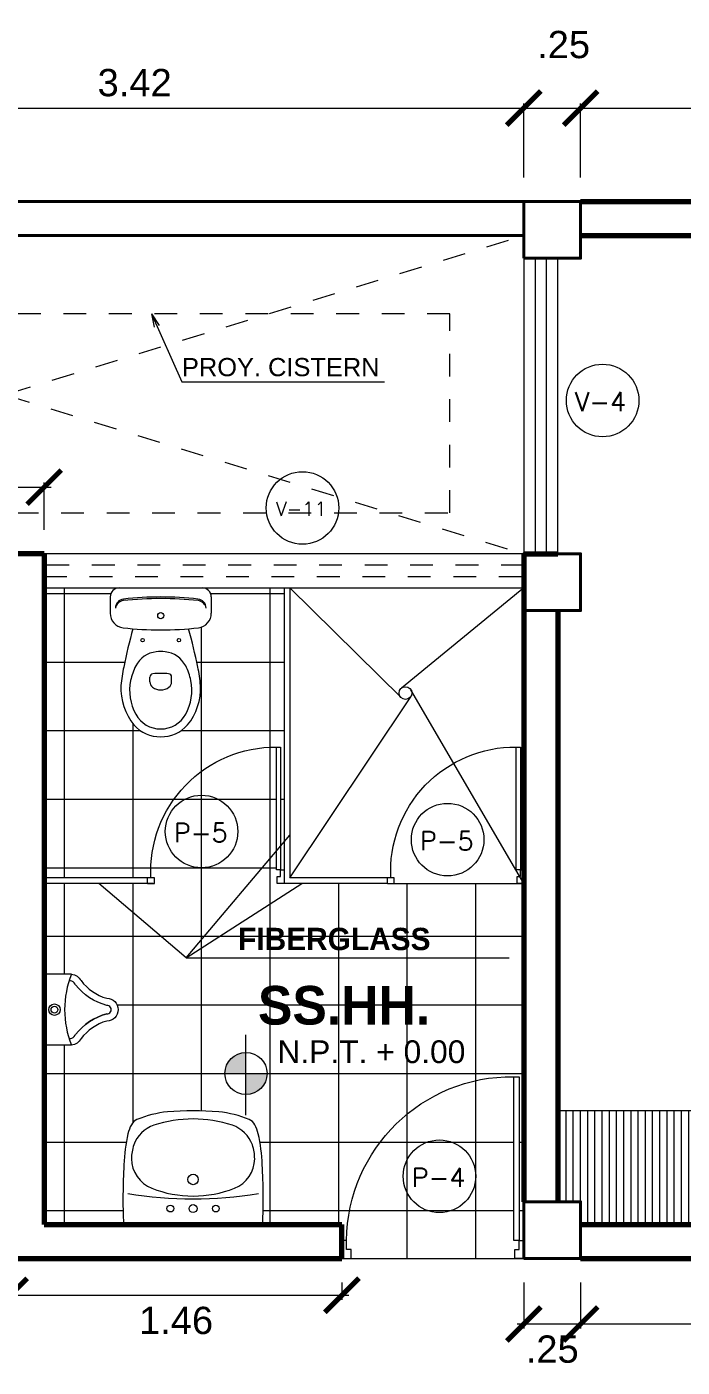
# Model space of a CAD drawing. Header units: millimetres. Extents: x 565 to 912, y 163 to 192.
# Drawn here: x 600.37 to 603.25, y 182.7 to 188.6 of the extents above; entities that cross this region are included whole.
import ezdxf

# ---------------------------------------------------------------- set-up
doc = ezdxf.new("R2010")
doc.units = ezdxf.units.MM
doc.header["$LTSCALE"] = 0.0125
doc.linetypes.add('DASHED2', pattern=[9.524999999999999, 6.35, -3.175])
for name, color, linetype, lineweight in [('COLUMNAS', 162, 'Continuous', 40), ('COTAS', 9, 'Continuous', 9), ('EQUIPO', 2, 'Continuous', 15), ('MARCO', 1, 'Continuous', 13), ('MURO ALTO', 40, 'Continuous', 70), ('MUROS', 240, 'Continuous', 40), ('proy', 254, 'Continuous', 0), ('PROYECCCIONES', 9, 'DASHED2', 9), ('TEXTO', 6, 'Continuous', 15)]:
    doc.layers.add(name, color=color, linetype=linetype, lineweight=lineweight)
doc.styles.add('ARIAL', font='arial.ttf')
doc.styles.add('op', font='romab___.ttf')
doc.styles.add('ROMANS135', font='romans.shx', dxfattribs={"width": 1.35})
doc.dimstyles.new('ISO-25', dxfattribs={"dimtxt": 0.12, "dimasz": 0.15, "dimexe": 0.02, "dimexo": 0.1055000000000001, "dimgap": 0.05, "dimtad": 2, "dimtih": 1, "dimtoh": 1, "dimzin": 4, "dimdsep": 46, "dimtxsty": 'ARIAL', "dimblk": 'ARCHTICK', "dimcen": 2.5, "dimdle": 0.03, "dimclrd": 1, "dimclre": 2, "dimclrt": 256, "dimadec": 0, "dimazin": 0, "dimtfac": 1, "dimtmove": 0, "dimatfit": 0, "dimldrblk": 'ARCHTICK', "dimfxl": 0, "dimlwd": 13, "dimlwe": 9, "dimarcsym": 0})

# ---------------------------------------------------------------- blocks, each defined once
blk = doc.blocks.new('P1.0m')
at = {"layer": 'EQUIPO'}
blk.add_lwpolyline([(0.02500000000003411, 0), (0.05500000000003524, 0), (0.05500000000003524, 0.9000000000000057), (0.02500000000003411, 0.9000000000000057)], close=True, dxfattribs=at)
for points in [[(2.842170943040401e-14, -0.09999999999999432), (0.05000000000003979, -0.09999999999999432), (0.05000000000003979, -0.04999999999998295), (0.02500000000003411, -0.04999999999998295), (0.02500000000003411, 0), (2.842170943040401e-14, 0)], [(1.000000000000028, -0.09999999999999432), (0.950000000000017, -0.09999999999999432), (0.950000000000017, -0.04999999999998295), (0.9750000000000512, -0.04999999999998295), (0.9750000000000512, 0), (1.000000000000028, 0)]]:
    blk.add_lwpolyline(points, dxfattribs=at)
at = {"layer": 'EQUIPO', "color": 252}
blk.add_arc((0.06500000000002615, -0.009999999999990905), 0.9100549433962767, 0.6295986084095153, 90.6295986084095, dxfattribs=at)
blk = doc.blocks.new('p-0.80')
at = {"layer": 'proy', "xscale": -0.7999999999999545, "yscale": 0.8000000000000114}
blk.add_blockref('P1.0m', (0.8000000000000682, 0.07999999999998408), dxfattribs=at)
blk = doc.blocks.new('2SAINVI1')
at = {"color": 0, "linetype": 'ByBlock'}
for p, q in [((-3.552713678800501e-15, -0.1825000000000045), (-3.552713678800501e-15, 0.1825000000000045)), ((0.03999999999996007, 0.2224999999999966), (0.111593006895756, 0.2224999999999966)), ((0.4130000000000074, 0.04800000000000182), (0.3929169733099762, 0.04800000000000182)), ((0.4130000000000074, -0.04800000000000182), (0.3929169733099762, -0.04800000000000182)), ((0.03999999999996007, -0.2224999999999966), (0.111593006895756, -0.2224999999999966))]:
    blk.add_line(p, q, dxfattribs=at)
for centre, radius in [((0.2300000000000146, 0.0800000000000125), 0.0075), ((0.1219999999999537, 0), 0.0135), ((0.1219999999999537, 0), 0.0135), ((0.2300000000000146, -0.07999999999998408), 0.0075)]:
    blk.add_circle(centre, radius, dxfattribs=at)
for centre, radius, start, end in [((0.03999999999996007, 0.1825000000000045), 0.04, 90.00000000000007, 180), ((0.08873856593652008, 0.1595000000000084), 0.04, 90.00000000000007, 173.7281142271969), ((0.0958513899303135, 0.1601374831237479), 0.04, 100.2428415704171, 173.7858592542109), ((0.111593006895756, 0.1585000000000036), 0.064, 6.793053563043817, 90.00000000000007), ((1.53999999999996, 0), 1.5, 173.7281142271963, 186.2718857728032), ((1.53999999999996, 0), 1.493, 173.6755231559412, 186.3305517798973), ((-1.219000000000054, 0), 1.404, 353.2069464369558, 6.793053563044377), ((0.849599964755722, -2.286162602828881), 2.5, 101.5743861527935, 105.5439935881137), ((0.4578479927350791, -0.1123032280042082), 0.25, 101.6195170440864, 117.4026774244275), ((0.4757227272376632, -0.4232481557301924), 0.6, 94.37940355007335, 102.2906658922811), ((0.4510000000000183, -0.07900000000000773), 0.216, 60.88385373392106, 101.619517391242), ((0.4403534676493983, -0.08479002263143798), 0.26, 51.28686523673858, 92.30283146553624), ((0.495000000000001, 0), 0.16, 312.4362291141056, 47.56377088586994), ((0.3959999999999546, 0.007000000000005002), 0.1156183255887206, 117.4026774244275, 173.7580869209416), ((0.495000000000001, 0), 0.1255732340509734, 299.1161462660789, 60.88385373393289), ((0.4600000000000328, 0), 0.18, 173.758086467281, 186.2419143474119), ((0.676000000000041, 0), 0.3, 173.3508372349306, 186.6491627650723), ((0.3929169733099762, 0.03299999999998704), 0.015, 90.00000000000007, 173.3508372349279), ((0.4130000000000074, 0.01800000000000068), 0.03, 36.86989764584474, 90.00000000000007), ((0.3890000000000065, 0), 0.06, 323.1301023541553, 36.86989764584419), ((0.3959999999999546, -0.007000000000005002), 0.1156183255887206, 186.2419130790584, 242.5973225755725), ((0.3929169733099762, -0.03299999999998704), 0.015, 186.6491627650721, 270), ((0.4130000000000074, -0.01800000000000068), 0.03, 270, 323.1301023541553), ((0.4578479927350791, 0.1123032280042082), 0.25, 242.5973225755725, 258.3804829559137), ((0.4510000000000183, 0.07900000000000773), 0.216, 258.380482608758, 299.1161462660789), ((0.08873856593652008, -0.1595000000000084), 0.04, 186.2718857728031, 270), ((0.0958513899303135, -0.1601374831237479), 0.04, 186.2141407457892, 259.7571584295829), ((0.111593006895756, -0.1585000000000036), 0.064, 270, 353.2069464369562), ((0.849599964755722, 2.286162602828883), 2.5, 254.4560064118863, 258.4256138472065), ((0.4757227272376632, 0.4232481557301941), 0.6, 257.7093341077189, 265.6205964499267), ((0.4403534676493983, 0.08479002263143798), 0.26, 267.6971685344637, 308.7131347632614), ((0.03999999999996007, -0.1825000000000045), 0.04, 180, 270)]:
    blk.add_arc(centre, radius, start, end, dxfattribs=at)
blk = doc.blocks.new('Urin-1zp')
for p, q in [((-0.1564999999999941, 0), (0.1564999999999941, 0)), ((-0.1564999999999941, -0.1200000000000045), (-0.1564999999999941, 0)), ((0.1564999999999941, -0.1200000000000045), (0.1564999999999941, 0))]:
    blk.add_line(p, q)
at = {"color": 9}
blk.add_lwpolyline([(-0.1284456579833773, -0.1099629489951042), (-0.1276323312156364, -0.1127445028998579), (-0.1268347238734009, -0.1155310636238198, 0.2301872436252927), (-0.1127515125463674, -0.1360277561655892), (-0.1094053607655496, -0.1382351507238013, -0.1697295126652514), (-0.01891323565513403, -0.2749999999999773, 1.058273766519775), (0.01891323565513403, -0.2749999999999773, -0.169729512665433), (0.1094053607655496, -0.1382351507238013), (0.1127515125463674, -0.1360277561655892, 0.2322595666659849), (0.1268347238734009, -0.1155310636238198), (0.1276323312156364, -0.1127445028998579), (0.1284456579833773, -0.1099629489951042)], format="xyb", dxfattribs=at)
blk.add_lwpolyline([(0.1564999999999941, -0.1200000000000045, -0.2301872436252926), (0.1275612366627001, -0.1621174489885959, 0.1607489993518009), (0.05000000000001137, -0.2750000000000057, -1), (-0.05000000000001137, -0.2750000000000057, 0.1607489993518009), (-0.1275612366627001, -0.1621174489885959, -0.2301872436252927), (-0.1564999999999941, -0.1200000000000045)], format="xyb")
for radius in [0.025, 0.015]:
    blk.add_circle((0, -0.04499999999998749), radius, dxfattribs=at)
for centre, radius, start, end in [((0, -0.5132041666666396), 0.4232041666666506, 68.29684796795908, 111.7031520320409), ((-0.09871174651954107, -0.1112944674106586), 0.02844029892108525, 188.5669252538877, 240.4187386713982), ((-0.2598013387641913, -0.3360665098239508), 0.2485079412042484, 14.22513397305415, 52.75706263765102)]:
    blk.add_arc(centre, radius, start, end)
blk = doc.blocks.new('2salago2')
at = {"color": 0}
blk.add_line((0.3060000000000045, 0), (-0.3059999999999832, 0), dxfattribs=at)
for centre, radius in [((-0.1000000000000227, -0.06999999999999318), 0.015), ((0, -0.06999999999999318), 0.0175), ((0.1000000000000227, -0.06999999999999318), 0.015), ((0, -0.19799999999998), 0.023)]:
    blk.add_circle(centre, radius, dxfattribs=at)
for centre, radius, start, end in [((2.191466770720183, -0.1125154618196129), 2.5, 177.4204642301649, 183.4509376723705), ((-2.191466770720183, -0.1125154618196129), 2.5, 356.5490623276295, 2.579535769835086), ((0, -1.913000000000012), 1.8, 80.81644061214192, 99.18355938785808), ((-0.130998721977619, -0.2896802498506199), 0.14, 111.3390006429462, 179.5419867706295), ((0, -0.6250000000000009), 0.5, 68.66099935705296, 111.3390006429462), ((0.130998721977619, -0.2896802498506199), 0.14, 0.458013229370522, 68.66099935705375), ((0.4455952393897746, -0.2383630950762958), 0.75, 181.8824595511453, 192.3675731466587), ((-0.09100000000000819, -0.2900000000000214), 0.18, 179.5419867706295, 199.3667369924609), ((0.09100000000000819, -0.2900000000000214), 0.18, 340.6332630075391, 0.458013229370522), ((-0.4455952393897746, -0.2383630950762958), 0.75, 347.6324268533415, 358.1175404488548), ((-0.1287366133919932, -0.3032645395587119), 0.14, 199.3667369924609, 251.7000417136242), ((0.1287366133919932, -0.3032645395587119), 0.14, 288.2999582863758, 340.6332630075391), ((-0.07519292302657732, -0.3395209100272618), 0.22, 195.6856603017207, 206.8202256775141), ((0.07519292302657732, -0.3395209100272618), 0.22, 333.1797743224859, 344.3143396982793), ((-0.2286902983927916, -0.4171260371497292), 0.048, 206.8202256775142, 247.8766790891884), ((-0.05846648645928099, 0.00159565305847309), 0.5, 247.8766790891887, 263.7815247375351), ((1.015450834529474e-08, 0.08600000000001273), 0.55, 251.7000417136243, 288.2999566212522), ((0.05846648645928099, 0.00159565305847309), 0.5, 276.2184752624649, 292.1233209108113), ((0.2286902983927916, -0.4171260371497292), 0.048, 292.1233209108116, 333.1797743224859), ((0, 0.8999999999999773), 1.4, 265.3857137303725, 274.6142862696062)]:
    blk.add_arc(centre, radius, start, end, dxfattribs=at)
blk = doc.blocks.new('_ARCHTICK')
at = {"color": 0, "linetype": 'ByBlock', "const_width": 0.15}
blk.add_lwpolyline([(-0.5, -0.5), (0.5, 0.5)], dxfattribs=at)
blk = doc.blocks.new('*D36')
at = {"layer": 'COTAS', "color": 2, "lineweight": 9, "transparency": 16777216}
for p, q in [((599.1321986003942, 187.9328166755379), (599.1321986003942, 188.257783516041)), ((602.5562554051223, 187.9328166755379), (602.5562554051223, 188.257783516041))]:
    blk.add_line(p, q, dxfattribs=at)
at = {"layer": 'COTAS', "color": 1, "lineweight": 13, "transparency": 16777216}
blk.add_line((599.1021986003942, 188.237783516041), (602.5862554051223, 188.237783516041), dxfattribs=at)
at = {"layer": 'Defpoints', "color": 0, "transparency": 16777216}
for p in [(602.5562554051223, 188.237783516041), (599.1321986003942, 187.8273166755378), (602.5562554051223, 187.8273166755378)]:
    blk.add_point(p, dxfattribs=at)
at = {"layer": 'COTAS', "color": 1, "lineweight": 13, "transparency": 16777216, "xscale": 0.15, "yscale": 0.15, "zscale": 0.15, "rotation": 180}
blk.add_blockref('_ARCHTICK', (599.1321986003942, 188.237783516041), dxfattribs=at)
at = {"layer": 'COTAS', "color": 1, "lineweight": 13, "transparency": 16777216, "xscale": 0.15, "yscale": 0.15, "zscale": 0.15}
blk.add_blockref('_ARCHTICK', (602.5562554051223, 188.237783516041), dxfattribs=at)
at = {"layer": 'COTAS', "transparency": 16777216, "insert": (600.8442270027583, 188.349093202262), "char_height": 0.12, "attachment_point": 5, "style": 'ARIAL'}
blk.add_mtext('3.42', dxfattribs=at)
blk = doc.blocks.new('*D37')
at = {"layer": 'COTAS', "color": 2, "lineweight": 9, "transparency": 16777216}
for p, q in [((602.5562554051223, 187.9328166755379), (602.5562554051223, 188.257783516041)), ((602.8062554051223, 187.9328166755379), (602.8062554051223, 188.257783516041))]:
    blk.add_line(p, q, dxfattribs=at)
at = {"layer": 'COTAS', "color": 1, "lineweight": 13, "transparency": 16777216}
blk.add_line((602.5562554051223, 188.237783516041), (602.8062554051223, 188.237783516041), dxfattribs=at)
at = {"layer": 'Defpoints', "color": 0, "transparency": 16777216}
for p in [(602.8062554051223, 188.237783516041), (602.5562554051223, 187.8273166755378), (602.8062554051223, 187.8273166755378)]:
    blk.add_point(p, dxfattribs=at)
at = {"layer": 'COTAS', "transparency": 16777216, "insert": (602.7312554051223, 188.5165897916208), "char_height": 0.12, "attachment_point": 5, "style": 'ARIAL'}
blk.add_mtext('.25', dxfattribs=at)
blk = doc.blocks.new('*D38')
at = {"layer": 'COTAS', "color": 2, "lineweight": 9, "transparency": 16777216}
for p, q in [((602.8062554051223, 187.9328166755379), (602.8062554051223, 188.257783516041)), ((606.2066056257363, 187.9328166755379), (606.2066056257363, 188.257783516041))]:
    blk.add_line(p, q, dxfattribs=at)
at = {"layer": 'COTAS', "color": 1, "lineweight": 13, "transparency": 16777216}
blk.add_line((602.7762554051224, 188.237783516041), (606.2366056257363, 188.237783516041), dxfattribs=at)
at = {"layer": 'Defpoints', "color": 0, "transparency": 16777216}
for p in [(606.2066056257363, 188.237783516041), (602.8062554051223, 187.8273166755378), (606.2066056257363, 187.8273166755378)]:
    blk.add_point(p, dxfattribs=at)
at = {"layer": 'COTAS', "color": 1, "lineweight": 13, "transparency": 16777216, "xscale": 0.15, "yscale": 0.15, "zscale": 0.15, "rotation": 180}
blk.add_blockref('_ARCHTICK', (602.8062554051223, 188.237783516041), dxfattribs=at)
at = {"layer": 'COTAS', "color": 1, "lineweight": 13, "transparency": 16777216, "xscale": 0.15, "yscale": 0.15, "zscale": 0.15}
blk.add_blockref('_ARCHTICK', (606.2066056257363, 188.237783516041), dxfattribs=at)
at = {"layer": 'COTAS', "transparency": 16777216, "insert": (604.5064305154293, 188.349093202262), "char_height": 0.12, "attachment_point": 5, "style": 'ARIAL'}
blk.add_mtext('3.40', dxfattribs=at)
blk = doc.blocks.new('*D94')
at = {"layer": 'COTAS', "color": 1, "lineweight": 13, "transparency": 16777216}
blk.add_line((598.2162554051223, 186.5705500383591), (600.4762554051223, 186.5705500383591), dxfattribs=at)
at = {"layer": 'COTAS', "color": 2, "lineweight": 9, "transparency": 16777216}
for p, q in [((598.2462554051223, 186.3828166755373), (598.2462554051223, 186.5905500383591)), ((600.4462554051223, 186.3828166755373), (600.4462554051223, 186.5905500383591))]:
    blk.add_line(p, q, dxfattribs=at)
at = {"layer": 'Defpoints', "color": 0, "transparency": 16777216}
for p in [(600.4462554051223, 186.5705500383591), (598.2462554051223, 186.2773166755373), (600.4462554051223, 186.2773166755373)]:
    blk.add_point(p, dxfattribs=at)
at = {"layer": 'COTAS', "color": 1, "lineweight": 13, "transparency": 16777216, "xscale": 0.15, "yscale": 0.15, "zscale": 0.15, "rotation": 180}
blk.add_blockref('_ARCHTICK', (598.2462554051223, 186.5705500383591), dxfattribs=at)
at = {"layer": 'COTAS', "color": 1, "lineweight": 13, "transparency": 16777216, "xscale": 0.15, "yscale": 0.15, "zscale": 0.15}
blk.add_blockref('_ARCHTICK', (600.4462554051223, 186.5705500383591), dxfattribs=at)
at = {"layer": 'COTAS', "transparency": 16777216, "insert": (599.3462554051223, 186.6818187968857), "char_height": 0.12, "attachment_point": 5, "style": 'ARIAL'}
blk.add_mtext('2.20', dxfattribs=at)
blk = doc.blocks.new('*D97')
at = {"layer": 'COTAS', "color": 2, "lineweight": 9, "transparency": 16777216}
for p, q in [((600.2962554051222, 183.0718997297009), (600.2962554051222, 182.9957727674908)), ((601.7562554051223, 183.0718997297009), (601.7562554051223, 182.9957727674908))]:
    blk.add_line(p, q, dxfattribs=at)
at = {"layer": 'COTAS', "color": 1, "lineweight": 13, "transparency": 16777216}
blk.add_line((600.2662554051223, 183.0157727674909), (601.7862554051222, 183.0157727674909), dxfattribs=at)
at = {"layer": 'Defpoints', "color": 0, "transparency": 16777216}
for p in [(600.2962554051222, 183.1773997297009), (601.7562554051223, 183.1773997297009), (601.7562554051223, 183.0157727674909)]:
    blk.add_point(p, dxfattribs=at)
at = {"layer": 'COTAS', "color": 1, "lineweight": 13, "transparency": 16777216, "xscale": 0.15, "yscale": 0.15, "zscale": 0.15, "rotation": 180}
blk.add_blockref('_ARCHTICK', (600.2962554051222, 183.0157727674909), dxfattribs=at)
at = {"layer": 'COTAS', "color": 1, "lineweight": 13, "transparency": 16777216, "xscale": 0.15, "yscale": 0.15, "zscale": 0.15}
blk.add_blockref('_ARCHTICK', (601.7562554051223, 183.0157727674909), dxfattribs=at)
at = {"layer": 'COTAS', "transparency": 16777216, "insert": (601.0262554051222, 182.9045040089643), "char_height": 0.12, "attachment_point": 5, "style": 'ARIAL'}
blk.add_mtext('1.46', dxfattribs=at)
blk = doc.blocks.new('*D98')
at = {"layer": 'COTAS', "color": 2, "lineweight": 9, "transparency": 16777216}
for p, q in [((602.5562554051222, 183.0719111161206), (602.5562554051222, 182.8695209259343)), ((602.8062554051222, 183.0718166755378), (602.8062554051222, 182.8695209259343))]:
    blk.add_line(p, q, dxfattribs=at)
at = {"layer": 'COTAS', "color": 1, "lineweight": 13, "transparency": 16777216}
blk.add_line((602.5262554051222, 182.8895209259343), (602.8362554051222, 182.8895209259343), dxfattribs=at)
at = {"layer": 'Defpoints', "color": 0, "transparency": 16777216}
for p in [(602.5562554051222, 183.1774111161206), (602.8062554051222, 183.1773166755378), (602.8062554051222, 182.8895209259343)]:
    blk.add_point(p, dxfattribs=at)
at = {"layer": 'COTAS', "color": 1, "lineweight": 13, "transparency": 16777216, "xscale": 0.15, "yscale": 0.15, "zscale": 0.15, "rotation": 180}
blk.add_blockref('_ARCHTICK', (602.5562554051222, 182.8895209259343), dxfattribs=at)
at = {"layer": 'COTAS', "color": 1, "lineweight": 13, "transparency": 16777216, "xscale": 0.15, "yscale": 0.15, "zscale": 0.15}
blk.add_blockref('_ARCHTICK', (602.8062554051222, 182.8895209259343), dxfattribs=at)
at = {"layer": 'COTAS', "transparency": 16777216, "insert": (602.6812554051222, 182.7782521674077), "char_height": 0.12, "attachment_point": 5, "style": 'ARIAL'}
blk.add_mtext('.25', dxfattribs=at)
blk = doc.blocks.new('*D99')
at = {"layer": 'COTAS', "color": 2, "lineweight": 9, "transparency": 16777216}
for p, q in [((602.8062554051222, 183.0718166755378), (602.8062554051222, 182.8695209259343)), ((605.306596396172, 183.0719838509409), (605.306596396172, 182.8695209259343))]:
    blk.add_line(p, q, dxfattribs=at)
at = {"layer": 'COTAS', "color": 1, "lineweight": 13, "transparency": 16777216}
blk.add_line((602.7762554051222, 182.8895209259343), (605.336596396172, 182.8895209259343), dxfattribs=at)
at = {"layer": 'Defpoints', "color": 0, "transparency": 16777216}
for p in [(602.8062554051222, 183.1773166755378), (605.306596396172, 183.1774838509409), (605.306596396172, 182.8895209259343)]:
    blk.add_point(p, dxfattribs=at)
at = {"layer": 'COTAS', "color": 1, "lineweight": 13, "transparency": 16777216, "xscale": 0.15, "yscale": 0.15, "zscale": 0.15, "rotation": 180}
blk.add_blockref('_ARCHTICK', (602.8062554051222, 182.8895209259343), dxfattribs=at)
at = {"layer": 'COTAS', "color": 1, "lineweight": 13, "transparency": 16777216, "xscale": 0.15, "yscale": 0.15, "zscale": 0.15}
blk.add_blockref('_ARCHTICK', (605.306596396172, 182.8895209259343), dxfattribs=at)
at = {"layer": 'COTAS', "transparency": 16777216, "insert": (604.0564259006471, 182.7782521674077), "char_height": 0.12, "attachment_point": 5, "style": 'ARIAL'}
blk.add_mtext('2.50', dxfattribs=at)

msp = doc.modelspace()

# ---------------------------------------------------------------- hatches: boundary and pattern name
at = {"layer": 'MARCO', "linetype": 'Continuous'}
h = msp.add_hatch(color=256, dxfattribs=at)
h.paths.add_polyline_path([(601.333954988683, 184.0838100193766, 0.4142135623731603), (601.2413949693064, 183.99125), (601.333954988683, 183.99125)])
h.paths.add_polyline_path([(601.4265150080596, 183.99125), (601.333954988683, 183.99125), (601.333954988683, 183.8986899806235, 0.4142135623730951)])
at = {"layer": 'proy'}
h = msp.add_hatch(dxfattribs=at)
h.set_pattern_fill('NET', color=256, scale=0.095, style=0)
h.set_pattern_definition([(0, (0, 0), (0, 0.301625), []), (90, (0, 0), (-0.301625, 1.846859457358373e-17), [])])
edge = h.paths.add_edge_path()
edge.add_ellipse((601.4622554051223, 184.8813166755376), major_axis=(0.5072136981739037, 0.205470399818566), ratio=0.9973866825976511, start_angle=67.37100802536452, end_angle=160.9395769865016, ccw=False)
edge.add_line((601.4682554051218, 185.4273166755376), (601.4862554051223, 185.4273166755376))
edge.add_line((601.4862554051223, 185.4273166755376), (601.4862554051223, 184.9928768364297))
edge.add_line((601.4862554051223, 184.9928768364297), (601.5012554051223, 185.0106885048733))
edge.add_line((601.5012554051223, 185.0106885048733), (601.5012554051223, 186.1273166755372))
edge.add_line((601.5012554051223, 186.1273166755372), (601.1414831998264, 186.1273166755372))
edge.add_arc((601.1414831998264, 186.0873166755372), 0.03999999999997783, 0, 90, ccw=False)
edge.add_line((601.1814831998264, 186.0873166755372), (601.1814831998264, 186.0157236686414))
edge.add_arc((601.1174831998264, 186.0157236686414), 0.06399999999997838, -83.20694643703649, 0, ccw=False)
edge.add_arc((600.9589831998264, 187.3463166755371), 1.403999999999776, 275.00135885376795, 276.79305356304167, ccw=False)
edge.add_arc((598.6728205969976, 185.2777167107812), 2.500000000000142, 11.574386152788577, 15.543993588122078, ccw=False)
edge.add_arc((600.5357350440961, 185.6515939483), 0.5999999999999368, 4.379403549731876, 12.290665892183597, ccw=False)
edge.add_arc((600.8741931771949, 185.686963207888), 0.2600000000000338, -38.713134763577386, 2.3028314648237256, ccw=False)
edge.add_arc((600.9589831998264, 185.6323166755372), 0.1600000000000215, 222.4362291141132, 317.56377088540415, ccw=False)
edge.add_arc((601.043773222458, 185.6869632078879), 0.2600000000000335, 177.6971685351387, 218.7131347632614, ccw=False)
edge.add_arc((601.3822313555567, 185.6515939483003), 0.5999999999999363, 167.7093341076666, 175.6205964502835, ccw=False)
edge.add_arc((603.2451458026553, 185.277716710781), 2.500000000000141, 164.4560064118742, 168.4256138471671, ccw=False)
edge.add_arc((600.9589831998273, 187.346316675537), 1.403999999999776, 263.20694643692093, 264.9986411461947, ccw=False)
edge.add_arc((600.8004831998264, 186.0157236686415), 0.06399999999997834, 180, 263.20694643703644, ccw=False)
edge.add_line((600.7364831998265, 186.0157236686415), (600.7364831998265, 186.0873166755373))
edge.add_arc((600.7764831998264, 186.0873166755373), 0.03999999999997783, 90, 180, ccw=False)
edge.add_line((600.7764831998264, 186.1273166755373), (600.4462554051223, 186.1273166755373))
edge.add_line((600.4462554051223, 186.1273166755373), (600.4462554051223, 184.8523166755376))
edge.add_line((600.4462554051223, 184.8523166755376), (600.9012554051222, 184.8523166755376))
edge.add_line((600.9012554051222, 184.8523166755376), (600.9159257347927, 184.8523166755376))
edge = h.paths.add_edge_path()
edge.add_line((601.4682554051222, 184.9715028342974), (601.4682554051221, 185.4273166755375))
edge.add_ellipse((601.4622554051223, 184.8813166755376), major_axis=(0.5072136981739037, 0.205470399818566), ratio=0.9973866825976511, start_angle=67.37100802536443, end_angle=160.9395769865016)
edge.add_line((600.9159257347928, 184.8523166755376), (600.9162554051222, 184.8523166755376))
edge.add_line((600.9162554051222, 184.8523166755376), (600.9312554051222, 184.8523166755351))
edge.add_line((600.9312554051222, 184.8523166755351), (600.9312554051222, 184.8273166755376))
edge.add_line((600.9312554051222, 184.8273166755376), (600.9012554051222, 184.8273166755376))
edge.add_line((600.9012554051222, 184.8273166755376), (600.6862554051222, 184.8273166755376))
edge.add_line((600.6862554051222, 184.8273166755376), (601.0708196171597, 184.4995698687764))
edge.add_line((601.0708196171597, 184.4995698687764), (601.4682554051222, 184.9715028342974))
h.paths.add_polyline_path([(601.0708196171598, 184.4995698687764), (601.5793812874466, 184.8273166755375), (601.5012554051223, 184.8273166755376), (601.4712554051223, 184.8273166755375), (601.4712554051223, 184.8573166755376), (601.4862554051223, 184.8573166755376), (601.4862554051223, 184.8873166755376), (601.4682554051224, 184.8873166755376), (601.4682554051224, 184.9715028342975)])
edge = h.paths.add_edge_path()
edge.add_line((601.5793812874468, 184.8273166755376), (601.0708196171597, 184.4995698687764))
edge.add_line((601.0708196171597, 184.4995698687764), (600.6862554051222, 184.8273166755376))
edge.add_line((600.6862554051222, 184.8273166755376), (600.4462554051223, 184.8273166755376))
edge.add_line((600.4462554051223, 184.8273166755376), (600.4462554051223, 184.4286455294071))
edge.add_line((600.4462554051223, 184.4286455294071), (600.5662554051221, 184.4286455294071))
edge.add_arc((600.5575498725328, 184.3708572759264), 0.05844029892135313, 29.58126132857973, 81.43307474612573, ccw=False)
edge.add_arc((600.7823219149461, 184.5319468681712), 0.2185079412041496, 217.2429373624441, 253.7713987124665)
edge.add_arc((600.7212554051222, 184.2721455294071), 0.05000000000001137, -90, 90, ccw=False)
edge.add_arc((600.7823219149461, 184.012344190643), 0.2185079412041496, 106.2286012875335, 142.7570626375559)
edge.add_arc((600.5575498725328, 184.1734337828879), 0.05844029892135308, 278.56692525387433, 330.4187386714203, ccw=False)
edge.add_line((600.5662554051221, 184.1156455294071), (600.4462554051223, 184.1156455294071))
edge.add_line((600.4462554051223, 184.1156455294071), (600.4462554051222, 183.3273166755378))
edge.add_line((600.4462554051222, 183.3273166755378), (600.7952554051221, 183.3273166755378))
edge.add_arc((603.2927221758425, 183.4398321373577), 2.500000000000185, 176.5490623275564, 182.5795357698412, ccw=False)
edge.add_arc((601.546850644512, 183.5656797706143), 0.7500000000000381, 167.6324268535278, 178.1175404486058, ccw=False)
edge.add_arc((601.0260624820955, 183.6668375855646), 0.2199999999999728, 153.1797743223512, 164.3143396987217, ccw=False)
edge.add_arc((600.8725651067297, 183.7444427126878), 0.04799999999995148, 112.1233209109927, 153.1797743228215, ccw=False)
edge.add_arc((601.0427889186627, 183.3257210224791), 0.5000000000002046, 96.21847526244511, 112.12332091076249, ccw=False)
edge.add_arc((601.1012554051223, 182.4273166755374), 1.400000000000435, 85.38571373042419, 94.6142862696318, ccw=False)
edge.add_arc((601.1597218915815, 183.3257210224791), 0.5000000000002038, 67.87667908919639, 83.78152473767301, ccw=False)
edge.add_arc((601.3299457035148, 183.7444427126877), 0.04799999999995149, 26.82022567739051, 67.87667908888159, ccw=False)
edge.add_arc((601.1764483281489, 183.6668375855646), 0.2199999999999729, 15.685660301407381, 26.820225677655515, ccw=False)
edge.add_arc((600.6556601657325, 183.5656797706143), 0.7499999999999997, 1.8824595511355824, 12.3675731465122, ccw=False)
edge.add_arc((598.9097886344018, 183.4398321373579), 2.500000000000184, -2.579535769847098, 3.450937672361306, ccw=False)
edge.add_line((601.4072554051222, 183.3273166755378), (601.7562554051223, 183.3273166755378))
edge.add_line((601.7562554051223, 183.3273166755378), (601.7562554051223, 183.2574111161206))
edge.add_line((601.7562554051223, 183.2574111161206), (601.7762554051221, 183.2574111161206))
edge.add_ellipse((602.5042554051222, 183.2494111161206), major_axis=(0.5148048173822972, 0.5148048173822972), ratio=0.9999999999998697, start_angle=44.37040139159052, end_angle=134.3704013915874, ccw=False)
edge.add_line((602.5122554051222, 183.9774111161205), (602.5362554051223, 183.9774111161206))
edge.add_line((602.5362554051223, 183.9774111161206), (602.5362554051222, 183.2574111161206))
edge.add_line((602.5362554051222, 183.2574111161206), (602.5562554051222, 183.2574111161205))
edge.add_line((602.5562554051222, 183.2574111161205), (602.5562554051222, 183.4273166755378))
edge.add_line((602.5562554051222, 183.4273166755378), (602.5562554051222, 184.8273166755375))
edge.add_line((602.5562554051222, 184.8273166755375), (601.9862554051222, 184.8273166755376))
edge.add_line((601.9862554051222, 184.8273166755376), (601.9562554051222, 184.8273166755376))
edge.add_line((601.9562554051222, 184.8273166755376), (601.5793812874468, 184.8273166755376))
edge = h.paths.add_edge_path()
edge.add_line((602.5162554051221, 183.1773214773845), (602.5162554051221, 183.2174111161206))
edge.add_line((602.5162554051221, 183.2174111161206), (602.5362554051222, 183.2174111161206))
edge.add_line((602.5362554051222, 183.2174111161206), (602.5362554051222, 183.2574111161205))
edge.add_line((602.5362554051222, 183.2574111161205), (602.5122554051223, 183.2574111161206))
edge.add_line((602.5122554051223, 183.2574111161206), (602.5122554051221, 183.9774111161205))
edge.add_ellipse((602.5042554051222, 183.2494111161206), major_axis=(0.5148048173822972, 0.5148048173822972), ratio=0.9999999999998697, start_angle=44.37040139159047, end_angle=134.3704013915874)
edge.add_line((601.7762554051221, 183.2574111161205), (601.7762554051221, 183.2174111161206))
edge.add_line((601.7762554051221, 183.2174111161206), (601.7962554051222, 183.2174111161206))
edge.add_line((601.7962554051222, 183.2174111161206), (601.7962554051222, 183.1774079106249))
edge.add_line((601.7962554051222, 183.1774079106249), (602.5162554051221, 183.1773214773845))
h.paths.add_polyline_path([(601.273815276421, 184.5058281233394), (602.5828103800275, 184.5058281233394), (602.5828103800275, 184.6589961268685), (601.273815276421, 184.6589961268685)], flags=9)
h.paths.add_polyline_path([(601.3423708915117, 184.1575335959636), (602.2215779399698, 184.1575335959636), (602.2215779399698, 184.4226437281222), (601.3423708915117, 184.4226437281222)], flags=24)
h = msp.add_hatch(dxfattribs=at)
h.set_pattern_fill('LINE', color=256, scale=0.01, angle=90, style=0)
h.set_pattern_definition([(90, (0, 0), (-0.03175, 1.944062586693024e-18), [])])
h.paths.add_polyline_path([(605.1566031005303, 183.3273166755378), (605.1566031005303, 183.8273166755378), (602.7062554051222, 183.8273166755379), (602.7062554051222, 183.4273166755378), (602.8062554051222, 183.4273166755379), (602.8062554051222, 183.3273166755378)])
h.paths.add_polyline_path([(609.7562554051221, 183.3273166755378), (609.7562554051221, 183.4274838509409), (609.8562554051223, 183.4274838509409), (609.8562554051223, 183.8273166755378), (607.506608150942, 183.8273166755378), (607.506608150942, 183.3273166755378)])

# ---------------------------------------------------------------- linework, layer by layer
at = {"layer": 'COLUMNAS'}
for points in [[(602.5562554051223, 187.5773166755373), (602.8062554051223, 187.5773166755373), (602.8062554051223, 187.8273166755373), (602.5562554051223, 187.8273166755373)], [(602.5562554051223, 186.0273166755373), (602.8062554051223, 186.0273166755373), (602.8062554051223, 186.2773166755373), (602.5562554051223, 186.2773166755373)], [(602.5562554051222, 183.1773166755378), (602.8062554051222, 183.1773166755378), (602.8062554051222, 183.4273166755378), (602.5562554051222, 183.4273166755378)]]:
    msp.add_lwpolyline(points, close=True, dxfattribs=at)
at = {"layer": 'EQUIPO'}
for p, q in [((601.4682554051222, 184.8873166755376), (601.4682554051222, 185.4273166755376)), ((601.4682554051222, 185.4273166755376), (601.4862554051223, 185.4273166755376)), ((601.4862554051223, 185.4273166755376), (601.4862554051223, 184.8873166755376)), ((602.5232554051222, 184.8873166755376), (602.5232554051222, 185.4273166755376)), ((602.5232554051222, 185.4273166755376), (602.5412554051222, 185.4273166755376)), ((602.5412554051222, 185.4273166755376), (602.5412554051222, 184.8873166755376)), ((600.9012554051222, 184.8273166755376), (600.9012554051222, 184.8523166755376)), ((600.9162554051222, 184.8523166755376), (600.9012554051222, 184.8523166755376)), ((600.9312554051222, 184.8523166755351), (600.9162554051222, 184.8523166755351)), ((600.9312554051222, 184.8273166755376), (600.9312554051222, 184.8523166755351)), ((601.4862554051223, 184.8873166755376), (601.4682554051222, 184.8873166755376)), ((601.4712554051223, 184.8273166755376), (601.4712554051223, 184.8573166755376)), ((601.4712554051223, 184.8573166755376), (601.4862554051223, 184.8573166755376)), ((601.4862554051223, 184.8573166755376), (601.4862554051223, 184.8873166755376)), ((601.4862554051223, 184.8873166755376), (601.5012554051223, 184.8873166755376)), ((601.9562554051222, 184.8273166755376), (601.9562554051222, 184.8523166755376)), ((601.9712554051221, 184.8523166755376), (601.9562554051221, 184.8523166755376)), ((601.9862554051222, 184.8523166755376), (601.9712554051222, 184.8523166755376)), ((601.9862554051222, 184.8273166755376), (601.9862554051222, 184.8523166755376)), ((602.5412554051222, 184.8873166755376), (602.5232554051222, 184.8873166755376)), ((602.5262554051222, 184.8273166755376), (602.5262554051222, 184.8573166755376)), ((602.5262554051222, 184.8573166755376), (602.5412554051222, 184.8573166755376)), ((602.5412554051222, 184.8573166755376), (602.5412554051222, 184.8873166755376)), ((602.5412554051222, 184.8873166755376), (602.5562554051222, 184.8873166755376)), ((600.9012554051222, 184.8273166755376), (600.9312554051222, 184.8273166755376)), ((601.5012554051223, 184.8273166755376), (601.4712554051223, 184.8273166755376)), ((601.9562554051222, 184.8273166755376), (601.9862554051222, 184.8273166755376)), ((602.5562554051222, 184.8273166755376), (602.5262554051222, 184.8273166755376))]:
    msp.add_line(p, q, dxfattribs=at)
at = {"layer": 'EQUIPO', "color": 252, "extrusion": (0, 0, -1)}
for centre, major_axis, ratio, start_param, end_param in [((601.4622554051223, 184.8813166755376), (0.5072136981739035, 0.2054703998185659), 0.9973866825976511, 3.474259791998239, 5.107339396749453), ((602.5172554051222, 184.8813166755376), (0.5075132004164962, 0.2037145153379221), 0.9982027091542021, 3.470789411111936, 5.104452456562546)]:
    msp.add_ellipse(centre, major_axis=major_axis, ratio=ratio, start_param=start_param, end_param=end_param, dxfattribs=at)
at = {"layer": 'MARCO', "linetype": 'Continuous'}
for p, q in [((601.333954988683, 183.8078846364652), (601.333954988683, 184.1619674363449)), ((601.1355374498839, 183.99125), (602.3351217361521, 183.99125))]:
    msp.add_line(p, q, dxfattribs=at)
msp.add_circle((601.3339549886829, 183.99125), 0.0925600193765505, dxfattribs=at)
at = {"layer": 'MURO ALTO'}
for p, q in [((602.8062554051223, 187.8273166755378), (606.2066056257363, 187.8273166755378)), ((602.8062554051223, 187.6773166755379), (606.2066056257363, 187.6773166755379)), ((600.4462554051223, 186.2773166755373), (598.2462554051223, 186.2773166755373)), ((600.4462554051223, 186.2773166755373), (600.4462554051223, 186.1273166755373)), ((602.5562554051223, 186.2773166755373), (602.5562554051222, 183.4273166755378)), ((602.5562554051223, 186.2773166755373), (602.7062554051221, 186.2773166755373)), ((600.4462554051223, 186.1273166755373), (600.4462554051222, 183.3273166755378)), ((602.7062554051223, 186.0273166755373), (602.7062554051222, 183.4273166755378)), ((600.4462554051222, 183.3273166755378), (601.7562554051221, 183.3273166755378)), ((601.7562554051223, 183.1774127124715), (601.7562554051223, 183.3273166755378)), ((602.8062554051222, 183.3273166755378), (605.1566031005303, 183.3273166755378)), ((600.2962554051222, 183.1773997297009), (601.7562554051223, 183.1774127124716)), ((602.8062554051222, 183.1774220493956), (605.3066031005303, 183.1774674933474))]:
    msp.add_line(p, q, dxfattribs=at)
at = {"layer": 'MUROS'}
for p, q in [((599.1321986003942, 187.8273166755378), (602.5562554051223, 187.8273166755373)), ((599.1321986003942, 187.6773166755378), (602.5562554051223, 187.6773166755373))]:
    msp.add_line(p, q, dxfattribs=at)
at = {"layer": 'proy'}
for p, q in [((602.5562554051223, 187.5773166755373), (602.5562554051223, 186.2773166755373)), ((602.6062554051223, 187.5773166755373), (602.6062554051223, 186.2773166755373)), ((602.6562554051221, 186.2773166755373), (602.6562554051221, 187.5773166755373)), ((602.7062554051221, 186.2773166755373), (602.7062554051221, 187.5773166755373)), ((600.9182387070327, 187.3323166755384), (600.951355153545, 187.281555453205)), ((600.9182387070327, 187.3323166755384), (600.9306719468766, 187.2742805139007)), ((600.9182387070327, 187.3323166755384), (601.052058598917, 187.0343413393712)), ((601.052058598917, 187.0343413393712), (601.9431185290687, 187.0343413393712)), ((602.5562554051223, 186.2773166755373), (600.4462554051223, 186.2773166755373)), ((600.4462554051223, 186.1273166755373), (602.5562554051223, 186.1273166755372)), ((601.5012554051223, 186.1273166755372), (601.5012554051223, 184.8273166755376)), ((601.5262554051222, 186.1273166755372), (601.5262554051222, 184.8523166755375)), ((601.5262554051222, 186.1273166755372), (602.0160175621924, 185.6444914284751)), ((602.5562554051223, 186.1273166755372), (602.0179248571706, 185.6860780998027)), ((602.5562554051222, 184.8273166755375), (602.0598535970015, 185.6785297544347)), ((601.5262554051222, 184.8523166755376), (602.058941333476, 185.6488652111267)), ((601.0708196171597, 184.4995698687764), (601.5262554051222, 185.040374618946)), ((600.9012554051222, 184.8523166755376), (600.4462554051223, 184.8523166755376)), ((601.9562554051221, 184.8523166755376), (601.5262554051222, 184.8523166755376)), ((600.9262554051222, 184.8273166755376), (600.4462554051223, 184.8273166755376)), ((601.0708196171597, 184.4995698687764), (600.6862554051222, 184.8273166755376)), ((601.0708196171597, 184.4995698687764), (601.5793812874467, 184.8273166755376)), ((601.9562554051221, 184.8273166755375), (601.5012554051223, 184.8273166755376)), ((601.9862554051222, 184.8273166755376), (602.5562554051222, 184.8273166755375)), ((601.0708196171597, 184.4995698687764), (602.4917533307876, 184.4995698687764)), ((605.1566031005303, 183.8273166755378), (602.7062554051222, 183.8273166755379)), ((601.7562554051223, 183.1774127124716), (602.5562554051222, 183.1773166755378))]:
    msp.add_line(p, q, dxfattribs=at)
for centre, radius in [((602.9028423927339, 186.9517548038258), 0.1595576418329775), ((601.5826592168718, 186.4789249271871), 0.1595576418329775), ((602.0356709051827, 185.664427137544), 0.02799439920366353), ((601.1386249999999, 185.0558364864317), 0.1595576418329775), ((602.2209505779501, 185.0200161458874), 0.1595576418329775), ((602.1849657660912, 183.5392878076082), 0.1595576418329775)]:
    msp.add_circle(centre, radius, dxfattribs=at)
at = {"layer": 'PROYECCCIONES'}
for p, q in [((597.989550254141, 187.6773166755378), (602.5562554051223, 186.2773166755373)), ((597.9962554051223, 186.2773166755373), (602.5562554051223, 187.6773166755373)), ((602.5562554051223, 186.2273166755373), (600.4462554051223, 186.2273166755373)), ((600.4462554051223, 186.1773166755373), (602.5562554051223, 186.1773166755372))]:
    msp.add_line(p, q, dxfattribs=at)
msp.add_lwpolyline([(598.7212829707225, 186.4573166755378), (602.2312554051223, 186.4573166755378), (602.2312554051223, 187.3323166755384), (598.7212829707225, 187.3323166755384)], close=True, dxfattribs=at)

# ---------------------------------------------------------------- block references
at = {"layer": 'EQUIPO'}
for name, p, rotation in [('2SAINVI1', (600.9589831998264, 186.1273166755372), 270), ('Urin-1zp', (600.4462554051222, 184.2721455294071), 89.99999999999999), ('2salago2', (601.1012554051222, 183.3273166755378), 180)]:
    msp.add_blockref(name, p, dxfattribs=dict(at, rotation=rotation))
at = {"layer": 'proy'}
msp.add_blockref('p-0.80', (601.7562554051221, 183.1774111161206), dxfattribs=at)

# ---------------------------------------------------------------- texts
at = {"layer": 'proy', "style": 'op'}
for s, height, p in [('FIBERGLASS', 0.09821790056808595, (601.2993432770093, 184.533952191784)), ('SS.HH.', 0.17, (601.3865559135381, 184.2064616429533))]:
    msp.add_text(s, height=height, dxfattribs=at).set_placement(p)
at = {"layer": 'TEXTO'}
for s, height, style, p in [('PROY. CISTERN', 0.08, 'ARIAL', (601.0523579982201, 187.058556732605)), ('V-4', 0.0825, 'ROMANS135', (602.7806266173155, 186.9051643682234)), ('V-11', 0.061875, 'ROMANS135', (601.4653221359013, 186.4439821004853)), ('P-5', 0.0825, 'ROMANS135', (601.0164092245816, 185.0092460508293)), ('P-5', 0.0825, 'ROMANS135', (602.0987348025318, 184.973425710285)), ('N.P.T. + 0.00', 0.1, 'ARIAL', (601.4723132119094, 184.0372042532209)), ('P-4', 0.0825, 'ROMANS135', (602.0627499906728, 183.4926973720058))]:
    msp.add_text(s, height=height, dxfattribs=dict(at, style=style)).set_placement(p)

# ---------------------------------------------------------------- dimensions: what is measured, and where the dimension line sits
at = {"layer": 'COTAS'}
for base, p1, p2, picture, middle in [((602.8062554051223, 188.237783516041), (602.5562554051223, 187.8273166755378), (602.8062554051223, 187.8273166755378), '*D37', (602.7312554051223, 188.5165897916208)), ((602.5562554051223, 188.237783516041), (599.1321986003942, 187.8273166755378), (602.5562554051223, 187.8273166755378), '*D36', (600.8442270027583, 188.349093202262)), ((606.2066056257363, 188.237783516041), (602.8062554051223, 187.8273166755378), (606.2066056257363, 187.8273166755378), '*D38', (604.5064305154293, 188.349093202262)), ((600.4462554051223, 186.5705500383591), (598.2462554051223, 186.2773166755373), (600.4462554051223, 186.2773166755373), '*D94', (599.3462554051223, 186.6818187968857)), ((605.306596396172, 182.8895209259343), (602.8062554051222, 183.1773166755378), (605.306596396172, 183.1774838509409), '*D99', (604.0564259006471, 182.7782521674077))]:
    dim = msp.add_linear_dim(base=base, p1=p1, p2=p2, dimstyle='ISO-25', override={"dimtmove": 1}, dxfattribs=at)
    dim.commit()
    dim.dimension.update_dxf_attribs({"geometry": picture, "text_midpoint": middle})
dim = msp.add_linear_dim(base=(601.7562554051223, 183.0157727674909), p1=(600.2962554051222, 183.1773997297009), p2=(601.7562554051223, 183.1773997297009), dimstyle='ISO-25', dxfattribs=at)
dim.commit()
dim.dimension.update_dxf_attribs({"geometry": '*D97', "text_midpoint": (601.0262554051222, 182.9045040089643)})
dim = msp.add_linear_dim(base=(602.8062554051222, 182.8895209259343), p1=(602.5562554051222, 183.1774111161206), p2=(602.8062554051222, 183.1773166755378), dimstyle='ISO-25', dxfattribs=at)
dim.commit()
dim.dimension.update_dxf_attribs({"geometry": '*D98', "text_midpoint": (602.6812554051222, 182.8895209259343), "dimtype": 160})

doc.saveas('drawing.dxf')
